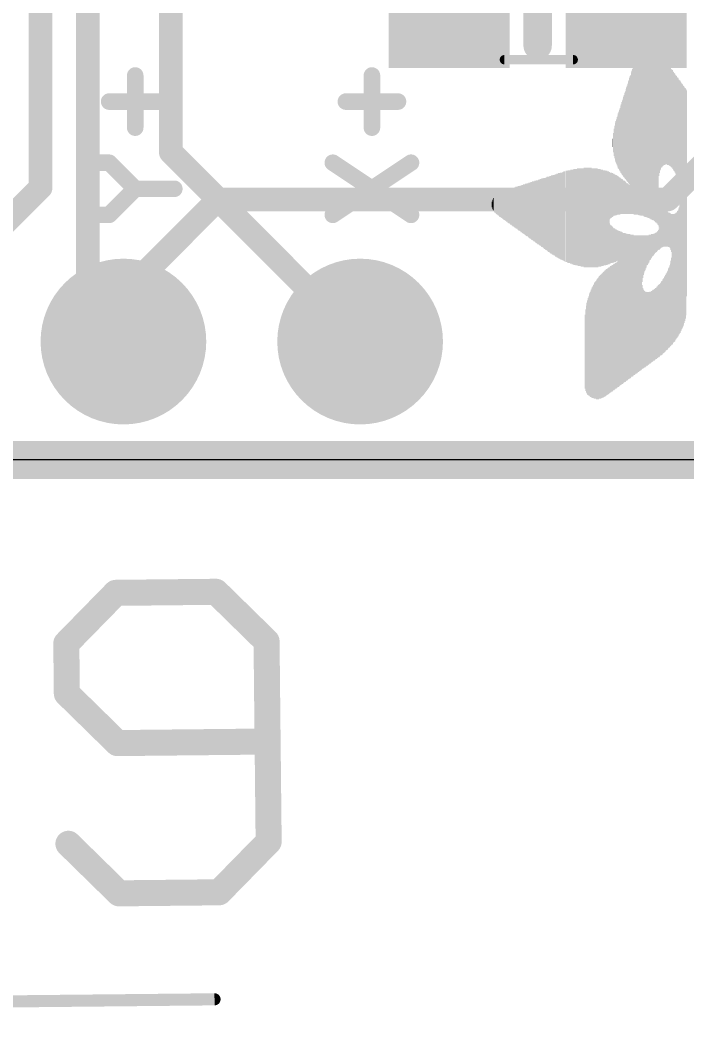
# Model space of a CAD drawing. Extents: x -22.4 to 30.9, y -9.3 to 32.7.
# Drawn here: x 8.41 to 15.57, y -7.37 to 3.32 of the extents above; entities that cross this region are included whole.
import ezdxf

# ---------------------------------------------------------------- set-up
doc = ezdxf.new("R2010")
doc.units = 0
for name, color, linetype in [('1', 12, 'CONTINUOUS'), ('16', 132, 'CONTINUOUS'), ('17', 110, 'CONTINUOUS'), ('20', 53, 'CONTINUOUS'), ('21', 40, 'CONTINUOUS'), ('47', 253, 'CONTINUOUS'), ('51', 253, 'CONTINUOUS')]:
    doc.layers.add(name, color=color, linetype=linetype)

# ---------------------------------------------------------------- blocks, each defined once
blk = doc.blocks.new('RECT')
blk.add_solid([(-0.5, -0.5), (0.5, -0.5), (-0.5, 0.5), (0.5, 0.5)])
blk = doc.blocks.new('ROUNDP')
at = {"const_width": 0.5}
blk.add_lwpolyline([(0, -0.25, 1), (0, 0.25, 1), (0, -0.25)], format="xyb", dxfattribs=at)

msp = doc.modelspace()

# ---------------------------------------------------------------- linework, layer by layer
at = {"layer": '1', "const_width": 0.254}
for points in [[(18.796, 4.826), (15.367, 1.397)], [(10.541, 1.397), (9.525, 0.381)], [(15.367, 1.397), (10.541, 1.397)], [(9.525, 0.381), (9.525, -0.127)]]:
    msp.add_lwpolyline(points, dxfattribs=at)
at = {"layer": '1', "const_width": 0.127}
for points in [[(10.541, 1.4605, 1), (10.541, 1.3335)], [(10.5859, 1.3521, 1), (10.4961, 1.4419)], [(15.3221, 1.4419, 1), (15.4119, 1.3521)], [(15.367, 1.3335, 1), (15.367, 1.4605)], [(9.5885, 0.381, 1), (9.4615, 0.381)], [(9.4801, 0.4259, 1), (9.5699, 0.3361)], [(9.4615, -0.127, 1), (9.5885, -0.127)]]:
    msp.add_lwpolyline(points, format="xyb", dxfattribs=at)
at = {"layer": '16'}
for points, const_width in [([(10.033, 1.905), (10.033, 9.779)], 0.254), ([(9.144, 0.254), (9.144, 9.017)], 0.254), ([(8.636, 1.524), (8.636, 8.382)], 0.254), ([(12.065, -0.127), (10.033, 1.905)], 0.254), ([(6.985, -0.127), (8.636, 1.524)], 0.254), ([(9.525, -0.127), (9.144, 0.254)], 0.254), ([(22.225, -1.397), (-5.715, -1.397)], 0.4064)]:
    msp.add_lwpolyline(points, dxfattribs=dict(at, const_width=const_width))
at = {"layer": '16', "const_width": 0.127}
for points in [[(10.0779, 1.9499, 1), (9.9881, 1.8601)], [(9.9695, 1.905, 1), (10.0965, 1.905)], [(8.6809, 1.4791, 1), (8.5911, 1.5689)], [(8.5725, 1.524, 1), (8.6995, 1.524)], [(9.1889, 0.2989, 1), (9.0991, 0.2091)], [(9.0805, 0.254, 1), (9.2075, 0.254)], [(9.4801, -0.1719, 1), (9.5699, -0.0821)], [(12.0201, -0.1719, 1), (12.1099, -0.0821)]]:
    msp.add_lwpolyline(points, format="xyb", dxfattribs=at)
at = {"layer": '20'}
msp.add_line((19.685, -1.397), (-3.175, -1.397), dxfattribs=at)
at = {"layer": '21'}
for points, const_width in [([(13.97, 4.064), (13.97, 3.048)], 0.3048), ([(9.6516, 2.1674), (9.6516, 2.7267)], 0.1778), ([(12.1916, 2.1674), (12.1916, 2.7267)], 0.1778), ([(9.372, 2.4471), (9.9313, 2.4471)], 0.1778), ([(11.912, 2.4471), (12.4713, 2.4471)], 0.1778), ([(9.372, 1.7912), (9.2322, 1.7912)], 0.1778), ([(9.6516, 1.5115), (9.372, 1.7912)], 0.1778), ([(11.7722, 1.2319), (12.6111, 1.7912)], 0.1778), ([(11.7722, 1.7912), (12.6111, 1.2319)], 0.1778), ([(9.372, 1.2319), (9.6516, 1.5115)], 0.1778), ([(9.6516, 1.5115), (10.0711, 1.5115)], 0.1778), ([(9.2322, 1.2319), (9.372, 1.2319)], 0.1778)]:
    msp.add_lwpolyline(points, dxfattribs=dict(at, const_width=const_width))
for points, const_width in [([(13.8938, 3.048, 1), (14.0462, 3.048)], 0.1524), ([(9.6961, 2.7267, 1), (9.6072, 2.7267)], 0.0889), ([(12.2361, 2.7267, 1), (12.1472, 2.7267)], 0.0889), ([(9.372, 2.4915, 1), (9.372, 2.4026)], 0.0889), ([(9.9313, 2.4026, 1), (9.9313, 2.4915)], 0.0889), ([(11.912, 2.4915, 1), (11.912, 2.4026)], 0.0889), ([(12.4713, 2.4026, 1), (12.4713, 2.4915)], 0.0889), ([(9.6072, 2.1674, 1), (9.6961, 2.1674)], 0.0889), ([(12.1472, 2.1674, 1), (12.2361, 2.1674)], 0.0889), ([(9.2322, 1.8356, 1), (9.2322, 1.7467)], 0.0889), ([(9.4034, 1.8226, 1), (9.3406, 1.7597)], 0.0889), ([(9.372, 1.7467, 1), (9.372, 1.8356)], 0.0889), ([(11.7968, 1.8282, 1), (11.7475, 1.7542)], 0.0889), ([(12.6358, 1.7542, 1), (12.5864, 1.8282)], 0.0889), ([(9.6516, 1.556, 1), (9.6516, 1.4671)], 0.0889), ([(9.6831, 1.4801, 1), (9.6202, 1.543)], 0.0889), ([(9.6202, 1.4801, 1), (9.6831, 1.543)], 0.0889), ([(10.0711, 1.4671, 1), (10.0711, 1.556)], 0.0889), ([(9.2322, 1.2764, 1), (9.2322, 1.1874)], 0.0889), ([(9.3406, 1.2633, 1), (9.4034, 1.2005)], 0.0889), ([(9.372, 1.1874, 1), (9.372, 1.2764)], 0.0889), ([(11.7475, 1.2689, 1), (11.7968, 1.1949)], 0.0889), ([(12.5864, 1.1949, 1), (12.6358, 1.2689)], 0.0889)]:
    msp.add_lwpolyline(points, format="xyb", dxfattribs=dict(at, const_width=const_width))
at = {"layer": '47'}
for points, const_width in [([(10.5182, -2.811), (9.4438, -2.8223)], 0.2794), ([(11.061, -3.3426), (10.5182, -2.811)], 0.2794), ([(9.4438, -2.8223), (8.9122, -3.3651)], 0.2794), ([(11.0835, -5.4914), (11.061, -3.3426)], 0.2794), ([(8.9122, -3.3651), (8.9179, -3.9023)], 0.2794), ([(8.9179, -3.9023), (9.4607, -4.4339)], 0.2794), ([(9.4607, -4.4339), (11.0723, -4.417)], 0.2794), ([(8.9347, -5.5139), (9.4776, -6.0455)], 0.2794), ([(10.5519, -6.0342), (11.0835, -5.4914)], 0.2794), ([(9.4776, -6.0455), (10.5519, -6.0342)], 0.2794), ([(-1.7789, -7.3074), (10.5025, -7.1821)], 0.13)]:
    msp.add_lwpolyline(points, dxfattribs=dict(at, const_width=const_width))
for points, const_width in [([(10.5671, -2.7611, 1), (10.4693, -2.8609)], 0.1397), ([(10.5189, -2.8809, 1), (10.5175, -2.7412)], 0.1397), ([(9.4431, -2.7524, 1), (9.4445, -2.8921)], 0.1397), ([(9.4937, -2.8712, 1), (9.3939, -2.7734)], 0.1397), ([(11.1309, -3.3419, 1), (10.9912, -3.3433)], 0.1397), ([(8.9821, -3.3644, 1), (8.8424, -3.3658)], 0.1397), ([(8.8623, -3.3162, 1), (8.9621, -3.414)], 0.1397), ([(11.0121, -3.3925, 1), (11.1099, -3.2927)], 0.1397), ([(8.9667, -3.8524, 1), (8.869, -3.9522)], 0.1397), ([(8.848, -3.903, 1), (8.9877, -3.9016)], 0.1397), ([(11.073, -4.4868, 1), (11.0715, -4.3472)], 0.1397), ([(9.4599, -4.364, 1), (9.4614, -4.5037)], 0.1397), ([(9.4118, -4.4838, 1), (9.5095, -4.384)], 0.1397), ([(8.9836, -5.464, 1), (8.8859, -5.5638)], 0.1397), ([(11.0137, -5.4921, 1), (11.1534, -5.4907)], 0.1397), ([(11.1334, -5.5403, 1), (11.0336, -5.4425)], 0.1397), ([(9.4768, -5.9756, 1), (9.4783, -6.1153)], 0.1397), ([(9.4287, -6.0954, 1), (9.5264, -5.9956)], 0.1397), ([(10.502, -5.9853, 1), (10.6019, -6.0831)], 0.1397), ([(10.5527, -6.1041, 1), (10.5512, -5.9644)], 0.1397), ([(10.5028, -7.2146, 1), (10.5022, -7.1496)], 0.065)]:
    msp.add_lwpolyline(points, format="xyb", dxfattribs=dict(at, const_width=const_width))
at = {"layer": '51', "const_width": 0.1016}
msp.add_lwpolyline([(13.614, 2.896), (14.351, 2.896)], dxfattribs=at)
at = {"layer": '51', "const_width": 0.0508}
for points in [[(13.614, 2.9214, 1), (13.614, 2.8706)], [(14.351, 2.8706, 1), (14.351, 2.9214)]]:
    msp.add_lwpolyline(points, format="xyb", dxfattribs=at)

# ---------------------------------------------------------------- block references
at = {"layer": '1', "xscale": 1.3, "yscale": 1.5}
for p in [(13.02, 3.556), (14.92, 3.556)]:
    msp.add_blockref('RECT', p, dxfattribs=at)
at = {"layer": '17', "xscale": 1.778, "yscale": 1.778, "rotation": 270}
for p in [(9.525, -0.127), (9.525, -0.127), (12.065, -0.127), (12.065, -0.127)]:
    msp.add_blockref('ROUNDP', p, dxfattribs=at)
at = {"layer": '21', "rotation": 90}
for p, xscale, yscale in [((15.0686, 2.1145), 1.7717, 0.0063), ((15.0749, 2.1145), 1.7843, 0.0064), ((15.0813, 2.1145), 1.7843, 0.0063), ((15.0876, 2.1178), 1.7907, 0.0064), ((15.094, 2.1209), 1.797, 0.0063), ((15.1003, 2.1209), 1.797, 0.0064), ((15.1067, 2.1177), 1.8034, 0.0063), ((15.113, 2.1209), 1.8098, 0.0064), ((15.1194, 2.1178), 1.8161, 0.0063), ((15.1257, 2.1178), 1.8161, 0.0064), ((15.1321, 2.1209), 1.8224, 0.0063), ((15.1384, 2.1209), 1.8224, 0.0064), ((15.1448, 2.1177), 1.8288, 0.0063), ((15.1511, 2.1177), 1.8288, 0.0064), ((15.1575, 2.1145), 1.8351, 0.0063), ((15.1638, 2.1145), 1.8351, 0.0064), ((15.1702, 2.1114), 1.8415, 0.0063), ((15.1765, 2.1114), 1.8415, 0.0064), ((15.1829, 2.1082), 1.8478, 0.0063), ((15.1892, 2.1082), 1.8478, 0.0064), ((15.1956, 2.105), 1.8542, 0.0063), ((15.2019, 2.105), 1.8542, 0.0064), ((15.2083, 2.0987), 1.8542, 0.0063), ((15.2146, 2.0987), 1.8542, 0.0064), ((15.221, 2.0923), 1.8542, 0.0063), ((15.2273, 2.0892), 1.8605, 0.0064), ((15.2337, 2.0828), 1.8606, 0.0063), ((15.24, 2.0828), 1.8606, 0.0064), ((15.2464, 2.0733), 1.8669, 0.0063), ((15.2527, 2.0701), 1.8606, 0.0064), ((15.0178, 2.067), 1.6637, 0.0063), ((15.0241, 2.0764), 1.6827, 0.0064), ((15.0305, 2.0828), 1.6954, 0.0063), ((15.0368, 2.0924), 1.7145, 0.0064), ((15.0432, 2.0987), 1.7272, 0.0063), ((15.0495, 2.0987), 1.7399, 0.0064), ((15.0559, 2.105), 1.7526, 0.0063), ((15.0622, 2.1082), 1.759, 0.0064), ((15.2591, 2.0606), 1.8669, 0.0063), ((15.2654, 2.0543), 1.8669, 0.0064), ((15.2718, 2.3146), 1.3335, 0.0063), ((15.2781, 2.3273), 1.2954, 0.0064), ((15.2845, 2.3337), 1.2573, 0.0063), ((15.2908, 2.3368), 1.2382, 0.0064), ((15.2972, 2.3432), 1.2129, 0.0063), ((15.3035, 2.34), 1.1938, 0.0064), ((15.3099, 2.3399), 1.1811, 0.0063), ((15.3162, 2.34), 1.1684, 0.0064), ((15.3226, 2.3368), 1.1494, 0.0063), ((15.3289, 2.3368), 1.1366, 0.0064), ((15.3353, 2.3337), 1.1303, 0.0063), ((14.986, 2.0193), 1.5558, 0.0064), ((14.9924, 2.0288), 1.5748, 0.0063), ((14.9987, 2.0415), 1.6002, 0.0064), ((15.0051, 2.0447), 1.6192, 0.0063), ((15.0114, 2.0574), 1.6446, 0.0064), ((15.3416, 2.3304), 1.1113, 0.0064), ((15.348, 2.3273), 1.1049, 0.0063), ((15.3543, 2.3209), 1.0922, 0.0064), ((15.3607, 2.3146), 1.0922, 0.0063), ((15.367, 2.3114), 1.0858, 0.0064), ((15.3734, 2.3051), 1.0731, 0.0063), ((15.3797, 2.2987), 1.0732, 0.0064), ((15.3861, 2.2924), 1.0731, 0.0063), ((15.3924, 2.286), 1.0604, 0.0064), ((15.3988, 2.2797), 1.0605, 0.0063), ((15.4051, 2.2702), 1.0541, 0.0064), ((15.4115, 2.2637), 1.0541, 0.0063), ((15.4178, 2.2543), 1.0605, 0.0064), ((14.9479, 2.124), 1.1049, 0.0064), ((14.9543, 2.1304), 1.143, 0.0063), ((14.9606, 1.9812), 1.4796, 0.0064), ((14.967, 1.9876), 1.4923, 0.0063), ((14.9733, 2.0003), 1.5177, 0.0064), ((14.9797, 2.0097), 1.5367, 0.0063), ((15.4242, 2.2448), 1.0541, 0.0063), ((15.4305, 2.2352), 1.0604, 0.0064), ((15.4369, 2.2256), 1.0541, 0.0063), ((15.4432, 2.2162), 1.0605, 0.0064), ((15.4496, 2.2035), 1.0605, 0.0063), ((15.4559, 2.1939), 1.0668, 0.0064), ((15.4623, 2.1812), 1.0795, 0.0063), ((15.4686, 2.1654), 1.0859, 0.0064), ((15.475, 2.1526), 1.0985, 0.0063), ((15.4813, 2.1368), 1.1176, 0.0064), ((15.4877, 2.1209), 1.124, 0.0063), ((15.494, 2.0987), 1.1557, 0.0064), ((14.9162, 2.0955), 0.9716, 0.0063), ((14.9225, 2.1019), 0.9969, 0.0064), ((14.9289, 2.1051), 1.0287, 0.0063), ((14.9352, 2.1114), 1.0541, 0.0064), ((14.9416, 2.1209), 1.0858, 0.0063), ((15.5004, 2.0701), 1.2002, 0.0063), ((15.5067, 1.3208), 2.6734, 0.0064), ((15.5131, 1.3208), 2.6606, 0.0063), ((15.5194, 1.3239), 2.6289, 0.0064), ((15.5258, 1.3272), 2.6099, 0.0063), ((15.5321, 1.3272), 2.5845, 0.0064), ((15.5385, 1.3335), 2.559, 0.0063), ((15.5448, 1.3398), 2.5337, 0.0064), ((15.5512, 1.3431), 2.5019, 0.0063), ((15.5575, 1.3526), 2.4701, 0.0064), ((15.5639, 1.3685), 2.4257, 0.0063), ((15.5702, 1.4637), 2.2098, 0.0064), ((14.878, 2.0606), 0.8001, 0.0063), ((14.8844, 2.0638), 0.8319, 0.0064), ((14.8908, 2.0701), 0.8572, 0.0063), ((14.8971, 2.0764), 0.8827, 0.0064), ((14.9035, 2.0828), 0.9208, 0.0063), ((14.9098, 2.086), 0.9398, 0.0064), ((14.8463, 2.0352), 0.6477, 0.0064), ((14.8527, 2.0383), 0.6795, 0.0063), ((14.859, 2.0447), 0.7176, 0.0064), ((14.8654, 2.0479), 0.7366, 0.0063), ((14.8717, 2.0543), 0.7747, 0.0064), ((14.8146, 2.0193), 0.4762, 0.0063), ((14.8209, 2.0225), 0.5207, 0.0064), ((14.8273, 2.0225), 0.5461, 0.0063), ((14.8336, 2.0257), 0.5905, 0.0064), ((14.8399, 2.032), 0.616, 0.0063), ((14.7892, 2.0097), 0.2921, 0.0063), ((14.7955, 2.013), 0.3493, 0.0064), ((14.8018, 2.0161), 0.4064, 0.0063), ((14.8082, 2.0162), 0.4445, 0.0064), ((14.7765, 2.0034), 0.0889, 0.0063), ((14.7828, 2.0066), 0.2096, 0.0064), ((14.2939, 1.216), 0.9906, 0.0063), ((14.3002, 1.2128), 0.9969, 0.0064), ((14.3066, 1.2128), 0.9969, 0.0063), ((14.3129, 1.2128), 0.9969, 0.0064), ((14.3193, 1.2097), 1.0033, 0.0063), ((14.3256, 1.2128), 1.0097, 0.0064), ((14.332, 1.2128), 1.0097, 0.0063), ((14.3383, 1.2097), 1.016, 0.0064), ((14.3447, 1.2097), 1.016, 0.0063), ((14.351, 1.2097), 1.016, 0.0064), ((14.3574, 1.2097), 1.0287, 0.0063), ((14.3637, 1.2097), 1.0287, 0.0064), ((14.3701, 1.2097), 1.0287, 0.0063), ((14.3764, 1.2065), 1.035, 0.0064), ((14.3828, 1.2065), 1.035, 0.0063), ((14.3891, 1.2065), 1.035, 0.0064), ((14.3955, 1.2097), 1.0414, 0.0063), ((14.4018, 1.2065), 1.0478, 0.0064), ((14.4082, 1.2065), 1.0478, 0.0063), ((14.4145, 1.2065), 1.0478, 0.0064), ((14.4209, 1.2065), 1.0478, 0.0063), ((14.4272, 1.2065), 1.0478, 0.0064), ((14.4336, 1.2034), 1.0541, 0.0063), ((14.4399, 1.2034), 1.0541, 0.0064), ((14.4463, 1.2034), 1.0541, 0.0063), ((14.4526, 1.2034), 1.0541, 0.0064), ((14.459, 1.2034), 1.0541, 0.0063), ((14.4653, 1.2033), 1.0668, 0.0064), ((14.4717, 1.2033), 1.0668, 0.0063), ((14.478, 1.2033), 1.0668, 0.0064), ((14.4844, 1.2033), 1.0668, 0.0063), ((14.4907, 1.2033), 1.0668, 0.0064), ((14.4971, 1.2033), 1.0668, 0.0063), ((14.5034, 1.2033), 1.0668, 0.0064), ((14.5098, 1.2033), 1.0668, 0.0063), ((14.5161, 1.2033), 1.0668, 0.0064), ((14.5225, 1.2033), 1.0668, 0.0063), ((14.5288, 1.2033), 1.0668, 0.0064), ((14.5352, 1.2033), 1.0668, 0.0063), ((14.5415, 1.2033), 1.0668, 0.0064), ((14.5479, 1.2033), 1.0668, 0.0063), ((14.5542, 1.2002), 1.0605, 0.0064), ((14.5606, 1.2002), 1.0605, 0.0063), ((14.5669, 1.2002), 1.0605, 0.0064), ((14.5732, 1.2002), 1.0605, 0.0063), ((14.5796, 1.2002), 1.0605, 0.0064), ((14.586, 1.2002), 1.0605, 0.0063), ((14.5923, 1.2002), 1.0605, 0.0064), ((14.5987, 1.2002), 1.0605, 0.0063), ((14.605, 1.2002), 1.0605, 0.0064), ((14.6113, 1.2002), 1.0605, 0.0063), ((14.6177, 1.1969), 1.0541, 0.0064), ((14.6241, 1.2002), 1.0477, 0.0063), ((14.6304, 1.2002), 1.0477, 0.0064), ((14.6368, 1.2002), 1.0477, 0.0063), ((14.6431, 1.2002), 1.0477, 0.0064), ((14.6494, 1.197), 1.0414, 0.0063), ((14.6558, 1.2002), 1.0351, 0.0064), ((14.6622, 1.2002), 1.0351, 0.0063), ((14.6685, 1.2002), 1.0351, 0.0064), ((14.6749, 1.1969), 1.0287, 0.0063), ((14.6812, 1.2002), 1.0223, 0.0064), ((14.6875, 1.2002), 1.0223, 0.0063), ((14.6939, 1.2002), 1.0223, 0.0064), ((13.9764, 1.2637), 0.6921, 0.0063), ((13.9827, 1.2605), 0.6985, 0.0064), ((13.9891, 1.2573), 0.7048, 0.0063), ((13.9954, 1.2605), 0.7112, 0.0064), ((14.0018, 1.2573), 0.7176, 0.0063), ((14.0081, 1.2542), 0.7239, 0.0064), ((14.0145, 1.2541), 0.7366, 0.0063), ((14.0208, 1.2541), 0.7366, 0.0064), ((14.0272, 1.251), 0.7429, 0.0063), ((14.0335, 1.251), 0.7557, 0.0064), ((14.0399, 1.2478), 0.762, 0.0063), ((14.0462, 1.2478), 0.762, 0.0064), ((14.0526, 1.2446), 0.7684, 0.0063), ((14.0589, 1.2446), 0.781, 0.0064), ((14.0653, 1.2446), 0.781, 0.0063), ((14.0716, 1.2446), 0.7938, 0.0064), ((14.078, 1.2415), 0.8001, 0.0063), ((14.0843, 1.2383), 0.8065, 0.0064), ((14.0907, 1.2383), 0.8065, 0.0063), ((14.097, 1.2383), 0.8191, 0.0064), ((14.1034, 1.235), 0.8255, 0.0063), ((14.1097, 1.2319), 0.8318, 0.0064), ((14.1161, 1.2351), 0.8382, 0.0063), ((14.1224, 1.2319), 0.8446, 0.0064), ((14.1288, 1.2288), 0.8509, 0.0063), ((14.1351, 1.2319), 0.8572, 0.0064), ((14.1415, 1.2287), 0.8636, 0.0063), ((14.1478, 1.2287), 0.8636, 0.0064), ((14.1542, 1.2288), 0.8763, 0.0063), ((14.1605, 1.2256), 0.8827, 0.0064), ((14.1669, 1.2256), 0.8827, 0.0063), ((14.1732, 1.2256), 0.8953, 0.0064), ((14.1796, 1.2224), 0.9017, 0.0063), ((14.1859, 1.2224), 0.9017, 0.0064), ((14.1923, 1.2224), 0.9144, 0.0063), ((14.1986, 1.2224), 0.9144, 0.0064), ((14.205, 1.2192), 0.9208, 0.0063), ((14.2113, 1.2224), 0.9271, 0.0064), ((14.2177, 1.2192), 0.9334, 0.0063), ((14.224, 1.2192), 0.9334, 0.0064), ((14.2304, 1.216), 0.9398, 0.0063), ((14.2367, 1.2192), 0.9462, 0.0064), ((14.2431, 1.2161), 0.9525, 0.0063), ((14.2494, 1.2192), 0.9588, 0.0064), ((14.2558, 1.216), 0.9652, 0.0063), ((14.2621, 1.216), 0.9652, 0.0064), ((14.2685, 1.2128), 0.9715, 0.0063), ((14.2748, 1.2161), 0.9779, 0.0064), ((14.2812, 1.2161), 0.9779, 0.0063), ((14.2875, 1.2128), 0.9843, 0.0064), ((14.7003, 1.197), 1.016, 0.0063), ((14.7066, 1.2002), 1.0097, 0.0064), ((14.713, 1.2002), 1.0097, 0.0063), ((14.7193, 1.1969), 1.0033, 0.0064), ((14.7256, 1.2002), 0.9969, 0.0063), ((14.732, 1.2002), 0.9969, 0.0064), ((14.7384, 1.197), 0.9906, 0.0063), ((14.7447, 1.4383), 0.508, 0.0064), ((14.7511, 1.4383), 0.4953, 0.0063), ((14.7574, 1.4415), 0.4889, 0.0064), ((14.7637, 1.4446), 0.4826, 0.0063), ((14.7701, 1.4446), 0.4699, 0.0064), ((14.7765, 1.4446), 0.4699, 0.0063), ((14.7828, 1.4446), 0.4572, 0.0064), ((14.7892, 1.4478), 0.4508, 0.0063), ((14.7955, 1.4446), 0.4445, 0.0064), ((14.8018, 1.4446), 0.4445, 0.0063), ((14.8082, 1.4446), 0.4318, 0.0064), ((14.8146, 1.4446), 0.4318, 0.0063), ((14.8209, 1.4415), 0.4255, 0.0064), ((14.8273, 1.4415), 0.4127, 0.0063), ((14.8336, 1.4415), 0.4127, 0.0064), ((14.8399, 1.4383), 0.4064, 0.0063), ((14.8463, 1.4351), 0.4, 0.0064), ((14.8527, 1.4351), 0.4, 0.0063), ((14.859, 1.4351), 0.3874, 0.0064), ((14.8654, 1.4319), 0.381, 0.0063), ((14.8717, 1.4287), 0.3747, 0.0064), ((14.878, 1.4287), 0.3747, 0.0063), ((14.8844, 1.4256), 0.3683, 0.0064), ((13.6398, 1.3304), 0.3429, 0.0064), ((13.6462, 1.3272), 0.3493, 0.0063), ((13.6525, 1.324), 0.3556, 0.0064), ((13.6589, 1.3239), 0.3683, 0.0063), ((13.6652, 1.3239), 0.3683, 0.0064), ((13.6715, 1.3208), 0.3746, 0.0063), ((13.6779, 1.3208), 0.3874, 0.0064), ((13.6843, 1.3208), 0.3874, 0.0063), ((13.6906, 1.3176), 0.3937, 0.0064), ((13.697, 1.3176), 0.4064, 0.0063), ((13.7033, 1.3145), 0.4127, 0.0064), ((13.7096, 1.3145), 0.4127, 0.0063), ((13.716, 1.3113), 0.4191, 0.0064), ((13.7224, 1.3113), 0.4318, 0.0063), ((13.7287, 1.3113), 0.4318, 0.0064), ((13.7351, 1.3113), 0.4445, 0.0063), ((13.7414, 1.3081), 0.4508, 0.0064), ((13.7477, 1.3081), 0.4508, 0.0063), ((13.7541, 1.3049), 0.4572, 0.0064), ((13.7605, 1.305), 0.4699, 0.0063), ((13.7668, 1.3017), 0.4763, 0.0064), ((13.7732, 1.3017), 0.4763, 0.0063), ((13.7795, 1.3017), 0.4889, 0.0064), ((13.7858, 1.2986), 0.4953, 0.0063), ((13.7922, 1.2954), 0.5016, 0.0064), ((13.7986, 1.2986), 0.508, 0.0063), ((13.8049, 1.2954), 0.5144, 0.0064), ((13.8113, 1.2923), 0.5207, 0.0063), ((13.8176, 1.2954), 0.527, 0.0064), ((13.8239, 1.2922), 0.5334, 0.0063), ((13.8303, 1.2891), 0.5397, 0.0064), ((13.8367, 1.2891), 0.5525, 0.0063), ((13.843, 1.2891), 0.5525, 0.0064), ((13.8494, 1.2859), 0.5588, 0.0063), ((13.8557, 1.2859), 0.5715, 0.0064), ((13.862, 1.2859), 0.5715, 0.0063), ((13.8684, 1.2827), 0.5778, 0.0064), ((13.8748, 1.2827), 0.5906, 0.0063), ((13.8811, 1.2795), 0.5969, 0.0064), ((13.8875, 1.2795), 0.5969, 0.0063), ((13.8938, 1.2795), 0.6096, 0.0064), ((13.9002, 1.2764), 0.6159, 0.0063), ((13.9065, 1.2732), 0.6223, 0.0064), ((13.9129, 1.2764), 0.6287, 0.0063), ((13.9192, 1.2732), 0.635, 0.0064), ((13.9256, 1.27), 0.6414, 0.0063), ((13.9319, 1.27), 0.6414, 0.0064), ((13.9383, 1.27), 0.654, 0.0063), ((13.9446, 1.2668), 0.6604, 0.0064), ((13.951, 1.2637), 0.6667, 0.0063), ((13.9573, 1.2669), 0.6731, 0.0064), ((13.9637, 1.2637), 0.6795, 0.0063), ((13.97, 1.2605), 0.6858, 0.0064), ((14.8908, 1.4224), 0.362, 0.0063), ((14.8971, 1.4192), 0.3556, 0.0064), ((14.9035, 1.4192), 0.3556, 0.0063), ((14.9098, 1.4161), 0.3493, 0.0064), ((14.9162, 1.4129), 0.3429, 0.0063), ((14.9225, 1.4097), 0.3366, 0.0064), ((14.9289, 1.4065), 0.3302, 0.0063), ((14.9352, 1.4065), 0.3302, 0.0064), ((14.9416, 1.4034), 0.3239, 0.0063), ((14.9479, 1.4002), 0.3175, 0.0064), ((14.9543, 1.397), 0.3112, 0.0063), ((15.2718, 1.3081), 0.4254, 0.0063), ((13.4874, 1.343), 0.1016, 0.0064), ((13.4938, 1.3462), 0.1334, 0.0063), ((13.5001, 1.3494), 0.1524, 0.0064), ((13.5065, 1.3462), 0.1714, 0.0063), ((13.5128, 1.3462), 0.1842, 0.0064), ((13.5191, 1.3462), 0.1968, 0.0063), ((13.5255, 1.3462), 0.2096, 0.0064), ((13.5319, 1.3462), 0.2222, 0.0063), ((13.5382, 1.3462), 0.2222, 0.0064), ((13.5446, 1.3462), 0.235, 0.0063), ((13.5509, 1.3431), 0.2413, 0.0064), ((13.5572, 1.343), 0.254, 0.0063), ((13.5636, 1.3398), 0.2603, 0.0064), ((13.57, 1.3431), 0.2667, 0.0063), ((13.5763, 1.3398), 0.2731, 0.0064), ((13.5827, 1.3398), 0.2857, 0.0063), ((13.589, 1.3367), 0.2921, 0.0064), ((13.5953, 1.3367), 0.2921, 0.0063), ((13.6017, 1.3367), 0.3048, 0.0064), ((13.6081, 1.3335), 0.3112, 0.0063), ((13.6144, 1.3335), 0.3112, 0.0064), ((13.6208, 1.3335), 0.3238, 0.0063), ((13.6271, 1.3303), 0.3302, 0.0064), ((13.6334, 1.3272), 0.3365, 0.0063), ((15.2781, 1.1684), 0.616, 0.0064), ((15.2845, 1.1557), 0.5778, 0.0063), ((15.2908, 1.1462), 0.5461, 0.0064), ((15.2972, 1.1367), 0.5143, 0.0063), ((13.4811, 1.3431), 0.0635, 0.0063), ((15.3035, 1.1303), 0.5016, 0.0064), ((15.3099, 1.124), 0.4763, 0.0063), ((15.3162, 1.1176), 0.4636, 0.0064), ((15.3226, 1.1113), 0.4381, 0.0063), ((15.3289, 1.1081), 0.4318, 0.0064), ((15.3353, 1.1018), 0.4191, 0.0063), ((15.3416, 1.0954), 0.4064, 0.0064), ((15.348, 1.0922), 0.4, 0.0063), ((15.4813, 0.6159), 1.3653, 0.0064), ((15.4877, 0.6287), 1.3653, 0.0063), ((15.494, 0.6509), 1.3843, 0.0064), ((15.5004, 0.6763), 1.4224, 0.0063), ((15.3543, 1.0858), 0.3873, 0.0064), ((15.3607, 1.0827), 0.381, 0.0063), ((15.367, 1.0795), 0.3746, 0.0064), ((15.3734, 1.0732), 0.3747, 0.0063), ((15.3797, 1.0699), 0.3683, 0.0064), ((15.3861, 1.0668), 0.3746, 0.0063), ((15.3924, 1.0605), 0.3747, 0.0064), ((15.3988, 1.051), 0.3937, 0.0063), ((15.4051, 1.0382), 0.4064, 0.0064), ((15.4115, 0.5398), 1.4033, 0.0063), ((15.4178, 0.5429), 1.397, 0.0064), ((15.4242, 0.5493), 1.3843, 0.0063), ((15.4305, 0.5524), 1.3779, 0.0064), ((15.4369, 0.5556), 1.3716, 0.0063), ((15.4432, 0.562), 1.3716, 0.0064), ((15.4496, 0.5684), 1.3589, 0.0063), ((15.4559, 0.5746), 1.3589, 0.0064), ((15.4623, 0.5842), 1.3526, 0.0063), ((15.4686, 0.5938), 1.3589, 0.0064), ((15.475, 0.6033), 1.3525, 0.0063), ((14.7447, 0.9239), 0.4318, 0.0064), ((14.7511, 0.9176), 0.4191, 0.0063), ((14.7574, 0.9176), 0.4064, 0.0064), ((14.7637, 0.9144), 0.4, 0.0063), ((14.7701, 0.9113), 0.3937, 0.0064), ((14.7765, 0.9112), 0.381, 0.0063), ((14.7828, 0.9081), 0.3747, 0.0064), ((14.7892, 0.9049), 0.3683, 0.0063), ((14.7955, 0.9081), 0.3619, 0.0064), ((14.8018, 0.9049), 0.3556, 0.0063), ((14.8082, 0.9017), 0.3492, 0.0064), ((14.8146, 0.9049), 0.3429, 0.0063), ((14.8209, 0.9017), 0.3366, 0.0064), ((14.8273, 0.9049), 0.3302, 0.0063), ((15.2654, 0.9621), 0.2159, 0.0064), ((15.2718, 0.9747), 0.2286, 0.0063), ((14.8336, 0.2254), 1.6764, 0.0064), ((14.8399, 0.2254), 1.6764, 0.0063), ((14.8463, 0.2255), 1.6637, 0.0064), ((14.8527, 0.2286), 1.6574, 0.0063), ((14.859, 0.2286), 1.6446, 0.0064), ((14.8654, 0.2286), 1.6446, 0.0063), ((14.8717, 0.2318), 1.6383, 0.0064), ((14.878, 0.2318), 1.6256, 0.0063), ((14.8844, 0.2318), 1.6256, 0.0064), ((14.8908, 0.2318), 1.6129, 0.0063), ((14.8971, 0.235), 1.6065, 0.0064), ((14.9035, 0.2381), 1.6002, 0.0063), ((14.9098, 0.2381), 1.6002, 0.0064), ((14.9162, 0.2382), 1.5875, 0.0063), ((14.9225, 0.2413), 1.5812, 0.0064), ((14.9289, 0.2445), 1.5748, 0.0063), ((14.9352, 0.2413), 1.5684, 0.0064), ((14.9416, 0.2445), 1.5621, 0.0063), ((14.9479, 0.2477), 1.5557, 0.0064), ((14.9543, 0.2508), 1.5494, 0.0063), ((14.9606, 0.2508), 1.5494, 0.0064), ((14.967, 0.2509), 1.5367, 0.0063), ((14.9733, 0.254), 1.5304, 0.0064), ((14.9797, 0.2572), 1.524, 0.0063), ((14.986, 0.2572), 1.524, 0.0064), ((14.9924, 0.2604), 1.5177, 0.0063), ((14.9987, 0.2636), 1.5113, 0.0064), ((15.0051, 0.2635), 1.4986, 0.0063), ((15.0114, 0.2635), 1.4986, 0.0064), ((15.0178, 0.2667), 1.4922, 0.0063), ((15.0241, 0.2699), 1.4859, 0.0064), ((15.0305, 0.2699), 1.4859, 0.0063), ((15.0368, 0.2731), 1.4795, 0.0064), ((15.0432, 0.2762), 1.4732, 0.0063), ((15.0495, 0.2794), 1.4668, 0.0064), ((15.0559, 0.2794), 1.4668, 0.0063), ((15.0622, 0.2826), 1.4605, 0.0064), ((15.0686, 0.2858), 1.4541, 0.0063), ((15.0749, 0.2889), 1.4478, 0.0064), ((15.0813, 0.2889), 1.4478, 0.0063), ((15.0876, 0.2921), 1.4414, 0.0064), ((15.094, 0.762), 0.5016, 0.0063), ((15.1003, 0.7842), 0.4572, 0.0064), ((15.1067, 0.8001), 0.4254, 0.0063), ((15.113, 0.8096), 0.4064, 0.0064), ((15.1194, 0.8192), 0.3873, 0.0063), ((15.1257, 0.8255), 0.3746, 0.0064), ((15.1321, 0.835), 0.3556, 0.0063), ((15.1384, 0.8414), 0.3429, 0.0064), ((15.1448, 0.8509), 0.3238, 0.0063), ((15.1511, 0.8541), 0.3175, 0.0064), ((15.1575, 0.8604), 0.3048, 0.0063), ((15.1638, 0.87), 0.2985, 0.0064), ((15.1702, 0.8763), 0.2858, 0.0063), ((15.1765, 0.8827), 0.2731, 0.0064), ((15.1829, 0.8859), 0.2667, 0.0063), ((15.1892, 0.8954), 0.2603, 0.0064), ((15.1956, 0.8985), 0.254, 0.0063), ((15.2019, 0.9049), 0.2413, 0.0064), ((15.2083, 0.9081), 0.2349, 0.0063), ((15.2146, 0.9144), 0.235, 0.0064), ((15.221, 0.9208), 0.2223, 0.0063), ((15.2273, 0.9271), 0.2222, 0.0064), ((15.2337, 0.9303), 0.2159, 0.0063), ((15.24, 0.9367), 0.2159, 0.0064), ((15.2464, 0.9398), 0.2096, 0.0063), ((15.2527, 0.9462), 0.2095, 0.0064), ((15.2591, 0.9525), 0.2096, 0.0063), ((15.4051, 0.3016), 0.9398, 0.0064), ((14.7003, -0.035), 1.3589, 0.0063), ((14.7066, -0.0286), 1.3589, 0.0064), ((14.713, -0.0254), 1.3526, 0.0063), ((14.7193, -0.0191), 1.3525, 0.0064), ((14.7256, -0.0158), 1.3589, 0.0063), ((14.732, -0.0096), 1.3589, 0.0064), ((14.7384, -0.0064), 1.3525, 0.0063), ((14.7447, -0.0032), 1.3589, 0.0064), ((14.7511, 0.0032), 1.3589, 0.0063), ((14.7574, 0.0064), 1.3525, 0.0064), ((14.7637, 0.0127), 1.3526, 0.0063), ((14.7701, 0.0158), 1.3589, 0.0064), ((14.7765, 0.0191), 1.3525, 0.0063), ((14.7828, 0.0254), 1.3526, 0.0064), ((14.7892, 0.0286), 1.3589, 0.0063), ((14.7955, 0.0318), 1.3525, 0.0064), ((14.8018, 0.0381), 1.3526, 0.0063), ((14.8082, 0.0445), 1.3525, 0.0064), ((14.8146, 0.0445), 1.3525, 0.0063), ((14.8209, 0.0508), 1.3526, 0.0064), ((14.8273, 0.0571), 1.3525, 0.0063), ((15.3734, 0.2286), 0.8572, 0.0063), ((15.3797, 0.2381), 0.8636, 0.0064), ((15.3861, 0.2509), 0.8763, 0.0063), ((15.3924, 0.2635), 0.889, 0.0064), ((15.3988, 0.2826), 0.9144, 0.0063), ((14.605, -0.1016), 1.289, 0.0064), ((14.6113, -0.0984), 1.2954, 0.0063), ((14.6177, -0.0953), 1.3017, 0.0064), ((14.6241, -0.0889), 1.3144, 0.0063), ((14.6304, -0.0825), 1.3145, 0.0064), ((14.6368, -0.0794), 1.3208, 0.0063), ((14.6431, -0.0762), 1.3272, 0.0064), ((14.6494, -0.0731), 1.3335, 0.0063), ((14.6558, -0.0667), 1.3335, 0.0064), ((14.6622, -0.0635), 1.3398, 0.0063), ((14.6685, -0.0571), 1.3399, 0.0064), ((14.6749, -0.054), 1.3462, 0.0063), ((14.6812, -0.0476), 1.3462, 0.0064), ((14.6875, -0.0445), 1.3525, 0.0063), ((14.6939, -0.0381), 1.3526, 0.0064), ((15.3099, 0.1366), 0.8001, 0.0063), ((15.3162, 0.1429), 0.8001, 0.0064), ((15.3226, 0.1524), 0.8064, 0.0063), ((15.3289, 0.1619), 0.8128, 0.0064), ((15.3353, 0.1683), 0.8128, 0.0063), ((15.3416, 0.1778), 0.8192, 0.0064), ((15.348, 0.1874), 0.8255, 0.0063), ((15.3543, 0.1968), 0.8319, 0.0064), ((15.3607, 0.2032), 0.8446, 0.0063), ((15.367, 0.2159), 0.8446, 0.0064), ((14.5415, -0.1461), 1.1493, 0.0064), ((14.5479, -0.1429), 1.1684, 0.0063), ((14.5542, -0.1397), 1.1874, 0.0064), ((14.5606, -0.1333), 1.2001, 0.0063), ((14.5669, -0.127), 1.2128, 0.0064), ((14.5732, -0.1239), 1.2319, 0.0063), ((14.5796, -0.1175), 1.2446, 0.0064), ((14.586, -0.1143), 1.251, 0.0063), ((14.5923, -0.108), 1.2637, 0.0064), ((14.5987, -0.108), 1.2763, 0.0063), ((15.094, 0.0286), 0.9017, 0.0063), ((15.1003, 0.0159), 0.8636, 0.0064), ((15.1067, 0.0064), 0.8445, 0.0063), ((15.2083, 0.0445), 0.7683, 0.0063), ((15.2146, 0.0476), 0.762, 0.0064), ((15.221, 0.0508), 0.7684, 0.0063), ((15.2273, 0.0571), 0.7683, 0.0064), ((15.2337, 0.0635), 0.7684, 0.0063), ((15.24, 0.0667), 0.762, 0.0064), ((15.2464, 0.0731), 0.7747, 0.0063), ((15.2527, 0.0762), 0.7684, 0.0064), ((15.2591, 0.0858), 0.7747, 0.0063), ((15.2654, 0.0921), 0.7747, 0.0064), ((15.2718, 0.0953), 0.7811, 0.0063), ((15.2781, 0.1016), 0.781, 0.0064), ((15.2845, 0.108), 0.7811, 0.0063), ((15.2908, 0.1143), 0.781, 0.0064), ((15.2972, 0.1207), 0.7937, 0.0063), ((15.3035, 0.127), 0.7938, 0.0064), ((14.5098, -0.181), 1.0414, 0.0063), ((14.5161, -0.1746), 1.0668, 0.0064), ((14.5225, -0.1651), 1.0858, 0.0063), ((14.5288, -0.1588), 1.1113, 0.0064), ((14.5352, -0.1555), 1.1303, 0.0063), ((15.113, 0.0064), 0.8319, 0.0064), ((15.1194, 0.0064), 0.8191, 0.0063), ((15.1257, 0.0032), 0.8128, 0.0064), ((15.1321, 0.0064), 0.8065, 0.0063), ((15.1384, 0.0064), 0.7937, 0.0064), ((15.1448, 0.0095), 0.7874, 0.0063), ((15.1511, 0.0095), 0.7874, 0.0064), ((15.1575, 0.0127), 0.781, 0.0063), ((15.1638, 0.0158), 0.7747, 0.0064), ((15.1702, 0.0223), 0.7747, 0.0063), ((15.1765, 0.0223), 0.7747, 0.0064), ((15.1829, 0.0254), 0.7684, 0.0063), ((15.1892, 0.0318), 0.7683, 0.0064), ((15.1956, 0.0349), 0.762, 0.0063), ((15.2019, 0.0381), 0.7684, 0.0064), ((14.4844, -0.2191), 0.8763, 0.0063), ((14.4907, -0.2064), 0.9271, 0.0064), ((14.4971, -0.1968), 0.9715, 0.0063), ((14.5034, -0.1905), 1.0096, 0.0064), ((14.478, -0.235), 0.7937, 0.0064)]:
    msp.add_blockref('RECT', p, dxfattribs=dict(at, xscale=xscale, yscale=yscale))
at = {"layer": '51', "xscale": 0.7501, "yscale": 1.4501}
for p in [(13.2529, 3.5572), (14.7007, 3.5572)]:
    msp.add_blockref('RECT', p, dxfattribs=at)
at = {"layer": '51', "xscale": 0.508, "yscale": 0.508, "rotation": 180}
for p in [(9.525, -0.127), (12.065, -0.127)]:
    msp.add_blockref('RECT', p, dxfattribs=at)

doc.saveas('drawing.dxf')
